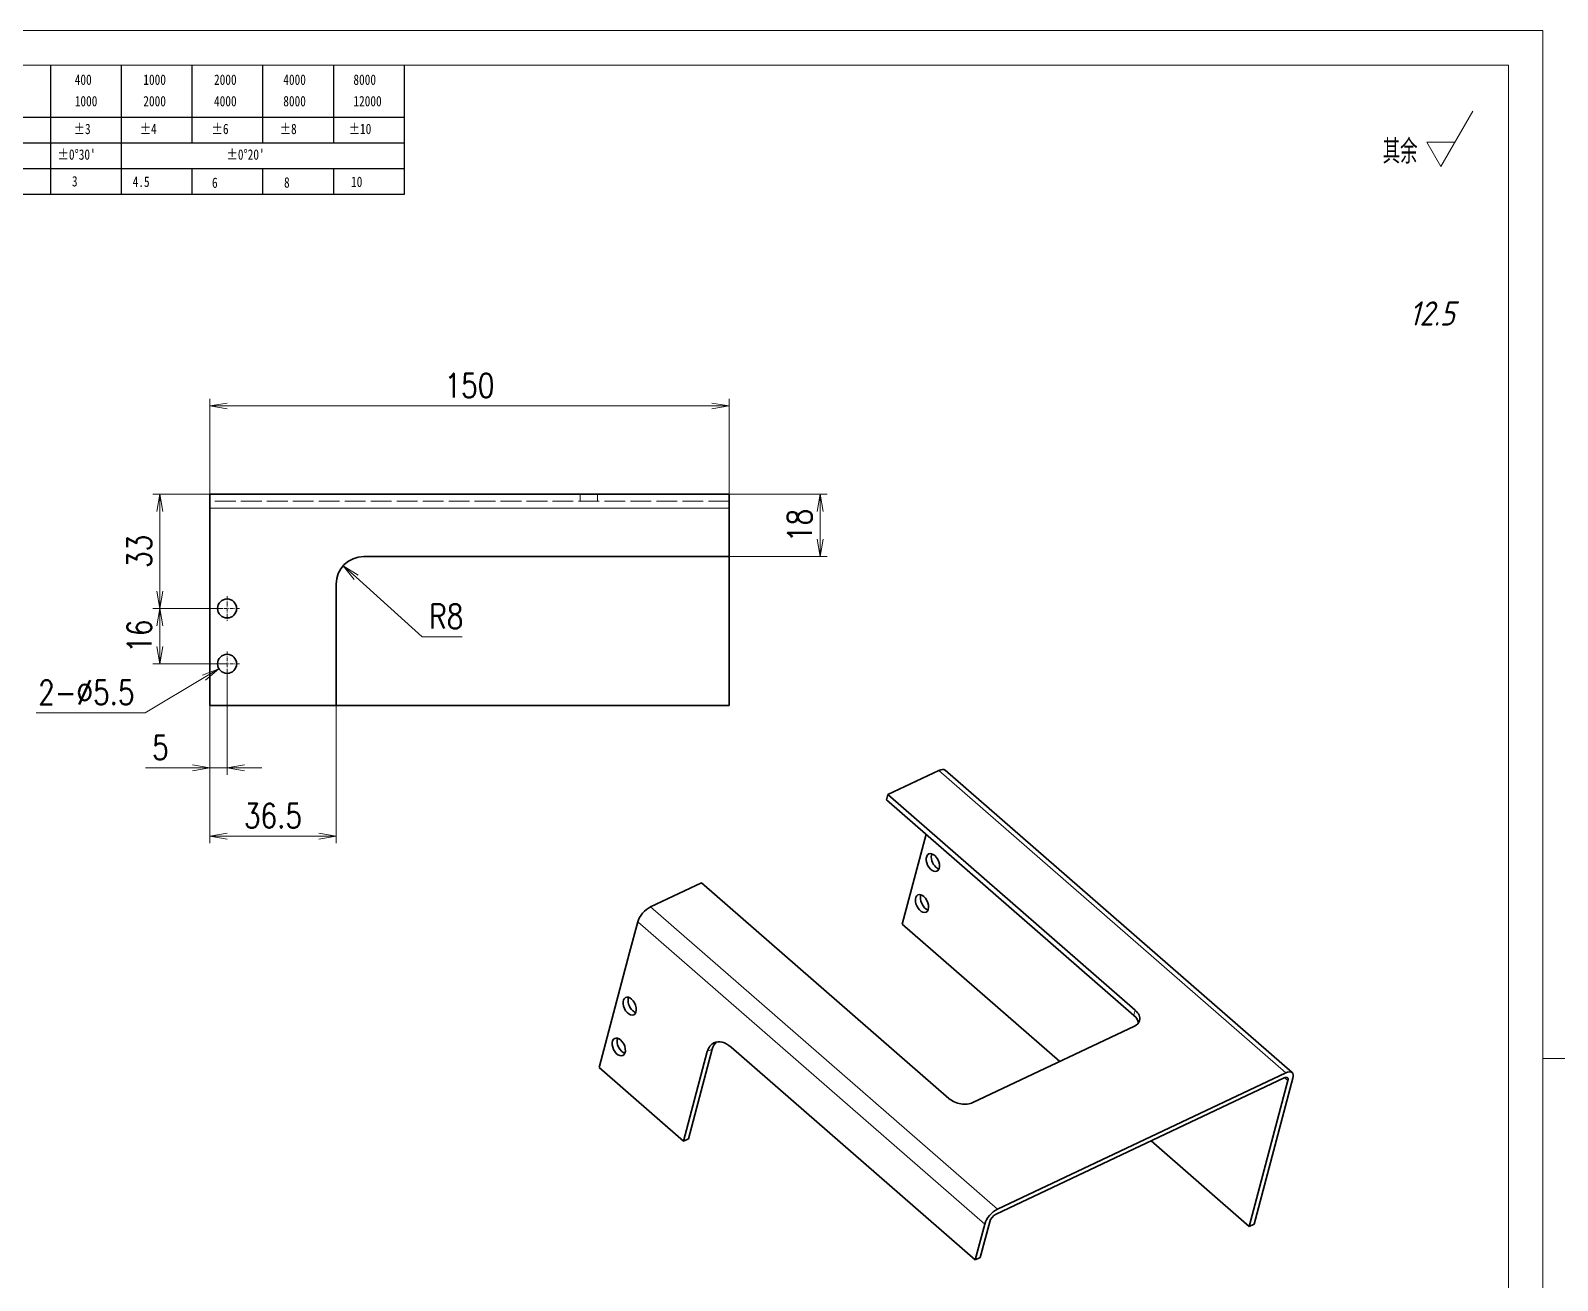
# Model space of a CAD drawing. Header units: millimetres. Extents: x -135448 to 104182, y -50696 to 70200.
# Drawn here: x -134374.9 to -133933.9, y 69429.4 to 69790.5 of the extents above; entities that cross this region are included whole.
import ezdxf
from ezdxf.enums import TextEntityAlignment as Align

# ---------------------------------------------------------------- set-up
doc = ezdxf.new("R2010")
doc.units = ezdxf.units.MM
doc.header["$LTSCALE"] = 0.5
for name, pattern in [('AM_ISO02W050x2', [3.75, 3, -0.75]), ('AM_ISO08W050x2', [9, 6, -0.75, 1.5, -0.75]), ('DASHDOT', [18.5, 12, -3, 0.5, -3]), ('DASHED', [15, 12, -3]), ('DOT2', [0.125, 0, -0.125])]:
    doc.linetypes.add(name, pattern=pattern)
for name, color, linetype, lineweight in [('中心线', 2, 'AM_ISO08W050x2', 18), ('图框', 7, 'Continuous', 18), ('标注线', 3, 'Continuous', 18), ('虚线', 1, 'AM_ISO02W050x2', 18)]:
    doc.layers.add(name, color=color, linetype=linetype, lineweight=lineweight)
doc.layers.add('图\\M+19E79\\M+195B6\\M+18E9A', color=7, linetype='Continuous')
doc.layers.add('打印', color=7, linetype='Continuous', lineweight=15, plot=False)
doc.layers.add('打印-禁用', color=7, linetype='Continuous', lineweight=15, plot=False)
doc.styles.add('DIM', font='romans.shx', dxfattribs={"width": 0.8, "bigfont": 'bigfont.shx'})
doc.styles.add('国标', font='simfang.ttf', dxfattribs={"width": 0.8})
doc.styles.add('机械长仿宋', font='gbenor.shx', dxfattribs={"height": 1, "bigfont": 'gbcbig.shx'})
doc.dimstyles.new('DEH  1-2$4', dxfattribs={"dimscale": 2, "dimtxt": 3.5, "dimasz": 2.5, "dimexe": 1, "dimexo": 0.625, "dimgap": 1.2, "dimtad": 3, "dimtoh": 1, "dimdsep": 46, "dimtxsty": 'DIM', "dimblk": 'OPEN', "dimcen": 0, "dimclrd": 8, "dimclre": 8, "dimclrt": 2, "dimazin": 2, "dimtfac": 0.5, "dimtmove": 0, "dimatfit": 3, "dimldrblk": 'OPEN', "dimfxl": 0, "dimtolj": 2, "dimlwd": 13, "dimlwe": 13, "dimarcsym": 0})
doc.dimstyles.new('DEH 1-2$0', dxfattribs={"dimscale": 2, "dimtxt": 3.5, "dimasz": 2.5, "dimexe": 1, "dimexo": 0.625, "dimgap": 1.2, "dimtad": 1, "dimdsep": 46, "dimtxsty": 'DIM', "dimblk": 'OPEN', "dimcen": 0, "dimclrd": 8, "dimclre": 8, "dimclrt": 2, "dimazin": 2, "dimtfac": 0.5, "dimtmove": 0, "dimatfit": 3, "dimldrblk": 'OPEN', "dimfxl": 0, "dimtolj": 2, "dimlwd": 13, "dimlwe": 13, "dimarcsym": 0})
doc.dimstyles.new('DEH 1-2$3', dxfattribs={"dimscale": 2, "dimtxt": 3.5, "dimasz": 2.5, "dimexe": 1, "dimexo": 0.625, "dimgap": 1.2, "dimtad": 1, "dimtoh": 1, "dimdsep": 46, "dimtxsty": 'DIM', "dimblk": 'OPEN', "dimcen": 0, "dimclrd": 8, "dimclre": 8, "dimclrt": 2, "dimazin": 2, "dimtfac": 0.5, "dimtofl": 0, "dimtmove": 0, "dimatfit": 3, "dimldrblk": 'OPEN', "dimfxl": 0, "dimtolj": 2, "dimlwd": 18, "dimlwe": 18, "dimarcsym": 0})

# ---------------------------------------------------------------- blocks, each defined once
blk = doc.blocks.new('GZDEH零件A3图框V01版')
at = {"layer": '图\\M+19E79\\M+195B6\\M+18E9A', "color": 9}
for p, q in [((3061.98, -1561.98), (3061.98, -1554.46)), ((3072.2, -1561.98), (3072.2, -1554.46)), ((3082.42, -1561.98), (3082.42, -1554.46)), ((3092.64, -1561.98), (3092.64, -1554.46)), ((3102.86, -1561.98), (3102.86, -1554.46)), ((3113.09, -1573.08), (3113.09, -1554.46)), ((2996.09, -1561.98), (3113.09, -1561.98)), ((3061.98, -1573.08), (3061.98, -1561.98)), ((3072.2, -1573.08), (3072.2, -1561.98)), ((3082.42, -1565.68), (3082.42, -1561.98)), ((3092.64, -1565.68), (3092.64, -1561.98)), ((3102.86, -1565.68), (3102.86, -1561.98)), ((2996.09, -1565.68), (3113.09, -1565.68)), ((2996.09, -1569.38), (3113.09, -1569.38)), ((3082.42, -1573.08), (3082.42, -1569.48)), ((3092.64, -1573.08), (3092.64, -1569.38)), ((3102.86, -1573.08), (3102.86, -1569.38)), ((2990.09, -1573.08), (3113.09, -1573.08))]:
    blk.add_line(p, q, dxfattribs=at)
at = {"layer": '图框', "linetype": 'Continuous'}
for p, q in [((3272.49, -1554.46), (2882.49, -1554.46)), ((3272.49, -1832.96), (3272.49, -1554.46))]:
    blk.add_line(p, q, dxfattribs=at)
at = {"layer": '打印-禁用', "linetype": 'Continuous'}
for p, q in [((3277.49, -1549.46), (2857.49, -1549.46)), ((3277.49, -1846.46), (3277.49, -1549.46))]:
    blk.add_line(p, q, dxfattribs=at)
at = {"layer": '图\\M+19E79\\M+195B6\\M+18E9A', "color": 9, "style": '国标', "width": 0.8}
for s, p in [('400', (3065.46, -1557.31)), ('1000', (3075.36, -1557.31)), ('2000', (3085.57, -1557.31)), ('4000', (3095.57, -1557.31)), ('8000', (3105.7, -1557.31)), ('1000', (3065.46, -1560.41)), ('2000', (3075.36, -1560.41)), ('4000', (3085.57, -1560.41)), ('8000', (3095.57, -1560.41)), ('12000', (3105.7, -1560.41)), ('±3', (3065.3, -1564.42)), ('±4', (3074.85, -1564.42)), ('±6', (3085.22, -1564.42)), ('±8', (3095.06, -1564.42)), ('±10', (3105.02, -1564.42)), ("±0%%D30'", (3062.98, -1568.12)), ("±0%%D20'", (3087.38, -1568.12)), ('3', (3065.05, -1571.98)), ('4.5', (3073.82, -1572.05)), ('6', (3085.28, -1572.19)), ('8', (3095.68, -1572.15)), ('10', (3105.36, -1572.06))]:
    blk.add_text(s, height=1.5, dxfattribs=at).set_placement(p)
blk = doc.blocks.new('DEH A3')
at = {"layer": '图框'}
blk.add_blockref('GZDEH零件A3图框V01版', (-2857.49, 1846.46), dxfattribs=at)
blk = doc.blocks.new('FINISHER_TR')
at = {"layer": '标注线'}
for p, q in [((0, 0), (4.62, 8)), ((-2.02, 3.5), (0, 0)), ((2.02, 3.5), (-2.02, 3.5))]:
    blk.add_line(p, q, dxfattribs=at)
at = {"layer": '标注线', "color": 2, "style": '机械长仿宋', "oblique": 15}
blk.add_attdef('0.0', text='', height=3.5, dxfattribs=at).set_placement((2.03, -24.04), align=Align.BOTTOM_RIGHT)
blk = doc.blocks.new('其余12.5')
at = {"layer": '标注线'}
blk.add_blockref('FINISHER_TR', (0, 0), dxfattribs=at).add_auto_attribs({'0.0': '12.5'})
at = {"layer": '标注线', "color": 7, "linetype": 'DOT2', "style": '机械长仿宋'}
blk.add_text('其余', height=3.5, dxfattribs=at).set_placement((-8.38, 0.4))
blk = doc.blocks.new('_Open')
at = {"color": 0, "linetype": 'ByBlock', "lineweight": -2}
for p, q in [((-1, 0.167), (0, 0)), ((-1, -0.167), (0, 0)), ((0, 0), (-1, 0))]:
    blk.add_line(p, q, dxfattribs=at)
blk = doc.blocks.new('*D156')
at = {"layer": 'Defpoints', "color": 0, "transparency": 16777216}
for p in [(-134173.12, 69682.1), (-134173.12, 69646.16), (-134323.12, 69640.58)]:
    blk.add_point(p, dxfattribs=at)
at = {"layer": '标注线', "color": 8, "lineweight": 13, "transparency": 16777216}
for p, q in [((-134323.12, 69641.83), (-134323.12, 69684.1)), ((-134318.12, 69682.1), (-134178.12, 69682.1)), ((-134173.12, 69647.41), (-134173.12, 69684.1))]:
    blk.add_line(p, q, dxfattribs=at)
at = {"layer": '标注线', "color": 8, "lineweight": 13, "transparency": 16777216, "xscale": 5, "yscale": 5, "zscale": 5, "rotation": 180}
blk.add_blockref('_Open', (-134323.12, 69682.1), dxfattribs=at)
at = {"layer": '标注线', "color": 8, "lineweight": 13, "transparency": 16777216, "xscale": 5, "yscale": 5, "zscale": 5}
blk.add_blockref('_Open', (-134173.12, 69682.1), dxfattribs=at)
at = {"layer": '标注线', "color": 2, "transparency": 16777216, "insert": (-134248.12, 69688), "char_height": 7, "attachment_point": 5, "style": 'DIM'}
blk.add_mtext('\\A2;150', dxfattribs=at)
blk = doc.blocks.new('*D157')
at = {"layer": 'Defpoints', "color": 0, "transparency": 16777216}
for p in [(-134286.62, 69616.12), (-134323.12, 69599.62), (-134323.12, 69557.79)]:
    blk.add_point(p, dxfattribs=at)
at = {"layer": '标注线', "color": 8, "lineweight": 13, "transparency": 16777216}
for p, q in [((-134286.62, 69614.87), (-134286.62, 69555.79)), ((-134323.12, 69598.37), (-134323.12, 69555.79)), ((-134291.62, 69557.79), (-134318.12, 69557.79))]:
    blk.add_line(p, q, dxfattribs=at)
at = {"layer": '标注线', "color": 8, "lineweight": 13, "transparency": 16777216, "xscale": 5, "yscale": 5, "zscale": 5, "rotation": 180}
blk.add_blockref('_Open', (-134323.12, 69557.79), dxfattribs=at)
at = {"layer": '标注线', "color": 8, "lineweight": 13, "transparency": 16777216, "xscale": 5, "yscale": 5, "zscale": 5}
blk.add_blockref('_Open', (-134286.62, 69557.79), dxfattribs=at)
at = {"layer": '标注线', "color": 2, "transparency": 16777216, "insert": (-134304.87, 69563.69), "char_height": 7, "attachment_point": 5, "style": 'DIM'}
blk.add_mtext('\\A2;36.5', dxfattribs=at)
blk = doc.blocks.new('*D158')
at = {"layer": 'Defpoints', "color": 0, "transparency": 16777216}
for p in [(-134197.53, 69656.58), (-134146.83, 69656.58), (-134243.81, 69638.58)]:
    blk.add_point(p, dxfattribs=at)
at = {"layer": '标注线', "color": 8, "lineweight": 13, "transparency": 16777216}
for p, q in [((-134196.28, 69656.58), (-134144.83, 69656.58)), ((-134146.83, 69643.58), (-134146.83, 69651.58)), ((-134242.56, 69638.58), (-134144.83, 69638.58))]:
    blk.add_line(p, q, dxfattribs=at)
at = {"layer": '标注线', "color": 8, "lineweight": 13, "transparency": 16777216, "xscale": 5, "yscale": 5, "zscale": 5}
for p, rotation in [((-134146.83, 69656.58), 90), ((-134146.83, 69638.58), 270)]:
    blk.add_blockref('_Open', p, dxfattribs=dict(at, rotation=rotation))
at = {"layer": '标注线', "color": 2, "transparency": 16777216, "insert": (-134152.73, 69647.58), "char_height": 7, "attachment_point": 5, "rotation": 90, "style": 'DIM'}
blk.add_mtext('\\A2;18', dxfattribs=at)
blk = doc.blocks.new('*D159')
at = {"layer": 'Defpoints', "color": 0, "transparency": 16777216}
for p in [(-134337.55, 69656.58), (-134318.12, 69656.58), (-134318.12, 69623.58)]:
    blk.add_point(p, dxfattribs=at)
at = {"layer": '标注线', "color": 8, "lineweight": 13, "transparency": 16777216}
for p, q in [((-134319.37, 69656.58), (-134339.55, 69656.58)), ((-134337.55, 69628.58), (-134337.55, 69651.58)), ((-134319.37, 69623.58), (-134339.55, 69623.58))]:
    blk.add_line(p, q, dxfattribs=at)
at = {"layer": '标注线', "color": 8, "lineweight": 13, "transparency": 16777216, "xscale": 5, "yscale": 5, "zscale": 5}
for p, rotation in [((-134337.55, 69656.58), 90), ((-134337.55, 69623.58), 270)]:
    blk.add_blockref('_Open', p, dxfattribs=dict(at, rotation=rotation))
at = {"layer": '标注线', "color": 2, "transparency": 16777216, "insert": (-134343.45, 69640.08), "char_height": 7, "attachment_point": 5, "rotation": 90, "style": 'DIM'}
blk.add_mtext('\\A2;33', dxfattribs=at)
blk = doc.blocks.new('*D160')
at = {"layer": 'Defpoints', "color": 0, "transparency": 16777216}
for p in [(-134333.9, 69623.58), (-134337.55, 69607.58), (-134316.84, 69607.58)]:
    blk.add_point(p, dxfattribs=at)
at = {"layer": '标注线', "color": 8, "lineweight": 13, "transparency": 16777216}
for p, q in [((-134335.15, 69623.58), (-134339.55, 69623.58)), ((-134337.55, 69618.58), (-134337.55, 69612.58)), ((-134318.09, 69607.58), (-134339.55, 69607.58))]:
    blk.add_line(p, q, dxfattribs=at)
at = {"layer": '标注线', "color": 8, "lineweight": 13, "transparency": 16777216, "xscale": 5, "yscale": 5, "zscale": 5}
for p, rotation in [((-134337.55, 69623.58), 90), ((-134337.55, 69607.58), 270)]:
    blk.add_blockref('_Open', p, dxfattribs=dict(at, rotation=rotation))
at = {"layer": '标注线', "color": 2, "transparency": 16777216, "insert": (-134343.45, 69615.58), "char_height": 7, "attachment_point": 5, "rotation": 90, "style": 'DIM'}
blk.add_mtext('\\A2;16', dxfattribs=at)
blk = doc.blocks.new('*D161')
at = {"layer": 'Defpoints', "color": 0, "transparency": 16777216}
for p in [(-134318.12, 69606.14), (-134323.12, 69590.81), (-134323.12, 69577.52)]:
    blk.add_point(p, dxfattribs=at)
at = {"layer": '标注线', "color": 8, "lineweight": 13, "transparency": 16777216}
for p, q in [((-134318.12, 69604.89), (-134318.12, 69575.52)), ((-134323.12, 69589.56), (-134323.12, 69575.52)), ((-134328.12, 69577.52), (-134341.66, 69577.52)), ((-134318.12, 69577.52), (-134323.12, 69577.52)), ((-134313.12, 69577.52), (-134308.12, 69577.52))]:
    blk.add_line(p, q, dxfattribs=at)
at = {"layer": '标注线', "color": 8, "lineweight": 13, "transparency": 16777216, "xscale": 5, "yscale": 5, "zscale": 5}
blk.add_blockref('_Open', (-134323.12, 69577.52), dxfattribs=at)
at = {"layer": '标注线', "color": 8, "lineweight": 13, "transparency": 16777216, "xscale": 5, "yscale": 5, "zscale": 5, "rotation": 180}
blk.add_blockref('_Open', (-134318.12, 69577.52), dxfattribs=at)
at = {"layer": '标注线', "color": 2, "transparency": 16777216, "insert": (-134337.39, 69583.42), "char_height": 7, "attachment_point": 5, "style": 'DIM'}
blk.add_mtext('\\A2;5', dxfattribs=at)
blk = doc.blocks.new('*D162')
at = {"layer": 'Defpoints', "color": 0, "transparency": 16777216}
for p in [(-134320.48, 69606.17), (-134315.76, 69608.99)]:
    blk.add_point(p, dxfattribs=at)
at = {"layer": '标注线', "color": 8, "lineweight": 18, "transparency": 16777216}
for p, q in [((-134341.83, 69593.42), (-134324.78, 69603.61)), ((-134373.3, 69593.42), (-134341.83, 69593.42))]:
    blk.add_line(p, q, dxfattribs=at)
at = {"layer": '标注线', "color": 8, "lineweight": 18, "transparency": 16777216, "xscale": 5, "yscale": 5, "zscale": 5, "rotation": 30.8575745836815}
blk.add_blockref('_Open', (-134320.48, 69606.17), dxfattribs=at)
at = {"layer": '标注线', "color": 2, "transparency": 16777216, "insert": (-134358.76, 69599.32), "char_height": 7, "attachment_point": 5, "style": 'DIM'}
blk.add_mtext('\\A2;2-%%c5.5', dxfattribs=at)
blk = doc.blocks.new('*D168')
at = {"layer": 'Defpoints', "color": 0, "transparency": 16777216}
for p in [(-134284.57, 69635.93), (-134278.62, 69630.58)]:
    blk.add_point(p, dxfattribs=at)
at = {"layer": '标注线', "color": 8, "lineweight": 13, "transparency": 16777216}
for p, q in [((-134261.74, 69615.4), (-134280.85, 69632.59)), ((-134250.27, 69615.4), (-134261.74, 69615.4))]:
    blk.add_line(p, q, dxfattribs=at)
at = {"layer": '标注线', "color": 8, "lineweight": 13, "transparency": 16777216, "xscale": 5, "yscale": 5, "zscale": 5, "rotation": 138.0368779465715}
blk.add_blockref('_Open', (-134284.57, 69635.93), dxfattribs=at)
at = {"layer": '标注线', "color": 2, "transparency": 16777216, "insert": (-134254.8, 69621.3), "char_height": 7, "attachment_point": 5, "style": 'DIM'}
blk.add_mtext('\\A2;R8', dxfattribs=at)
blk = doc.blocks.new('GZDEH零件A4图框V01版')
at = {"layer": '打印-禁用', "linetype": 'Continuous'}
for p, q in [((0, 297), (0, 0)), ((210, 297), (0, 297))]:
    blk.add_line(p, q, dxfattribs=at)
blk = doc.blocks.new('DEH A4')
at = {"layer": '图框'}
blk.add_blockref('GZDEH零件A4图框V01版', (0, 0), dxfattribs=at)

msp = doc.modelspace()

# ---------------------------------------------------------------- linework, layer by layer
at = {"color": 7, "lineweight": 35}
for p, q in [((-134173.122, 69656.583), (-134323.122, 69656.583)), ((-134323.122, 69595.583), (-134323.122, 69640.583)), ((-134173.122, 69638.583), (-134278.622, 69638.583)), ((-134173.122, 69595.583), (-134173.122, 69638.583)), ((-134286.622, 69630.583), (-134286.622, 69595.583)), ((-134323.122, 69595.583), (-134286.622, 69595.583)), ((-134173.122, 69595.583), (-134286.622, 69595.583)), ((-134010.532, 69489.497), (-134110.725, 69576.825)), ((-134056.206, 69506.028), (-134127.677, 69568.322)), ((-134055.814, 69507.505), (-134127.284, 69569.799)), ((-134123.104, 69532.386), (-134116.211, 69558.329)), ((-134181.124, 69544.317), (-134109.653, 69482.023)), ((-134077.583, 69492.71), (-134123.104, 69532.386)), ((-134210.683, 69490.934), (-134201.852, 69524.174)), ((-134056.063, 69502.896), (-134102.724, 69480.811)), ((-134179.434, 69495.537), (-134186.303, 69469.684)), ((-134184.867, 69470.364), (-134177.998, 69496.217)), ((-134102.052, 69435.369), (-134172.52, 69496.789)), ((-134210.683, 69490.934), (-134186.303, 69469.684)), ((-134096.04, 69448.546), (-134012.768, 69487.959)), ((-134095.648, 69450.023), (-134012.376, 69489.437)), ((-134022.912, 69445.058), (-134011.725, 69487.161)), ((-134021.476, 69445.737), (-134010.289, 69487.841)), ((-134022.912, 69445.058), (-134051.241, 69469.75))]:
    msp.add_line(p, q, dxfattribs=at)
at = {"color": 7, "lineweight": 35, "ltscale": 0.1}
for p, q in [((-134323.122, 69656.583), (-134323.122, 69652.583)), ((-134173.122, 69652.583), (-134173.122, 69656.583))]:
    msp.add_line(p, q, dxfattribs=at)
at = {"color": 7, "lineweight": 13}
for p, q in [((-134173.122, 69652.583), (-134323.122, 69652.583)), ((-134012.376, 69489.437), (-134112.568, 69576.765)), ((-134095.648, 69450.023), (-134195.84, 69537.351)), ((-134099.304, 69445.71), (-134199.497, 69533.038))]:
    msp.add_line(p, q, dxfattribs=at)
at = {"color": 7, "lineweight": 35, "ltscale": 0.3}
msp.add_line((-134323.122, 69640.583), (-134323.122, 69652.583), dxfattribs=at)
at = {"color": 7, "lineweight": 35, "ltscale": 0.35}
msp.add_line((-134173.122, 69652.583), (-134173.122, 69638.583), dxfattribs=at)
at = {"color": 7, "lineweight": 35, "ltscale": 0.407032}
for p, q in [((-134127.284, 69569.799), (-134112.568, 69576.765)), ((-134195.84, 69537.351), (-134181.124, 69544.317))]:
    msp.add_line(p, q, dxfattribs=at)
at = {"color": 7, "lineweight": 35, "ltscale": 0.038214}
msp.add_line((-134127.284, 69569.799), (-134127.677, 69568.322), dxfattribs=at)
at = {"color": 7, "lineweight": 35, "ltscale": 0.229286}
msp.add_line((-134201.852, 69524.174), (-134199.497, 69533.038), dxfattribs=at)
at = {"color": 7, "lineweight": 13, "ltscale": 0.038214}
msp.add_line((-134055.814, 69507.505), (-134056.206, 69506.028), dxfattribs=at)
at = {"color": 7, "lineweight": 13, "ltscale": 0.03971}
msp.add_line((-134177.998, 69496.217), (-134179.434, 69495.537), dxfattribs=at)
at = {"color": 7, "lineweight": 13, "ltscale": 0.031791}
msp.add_line((-134012.684, 69487.997), (-134011.725, 69487.161), dxfattribs=at)
at = {"color": 7, "lineweight": 35, "ltscale": 0.03971}
for p, q in [((-134184.867, 69470.364), (-134186.303, 69469.684)), ((-134022.912, 69445.058), (-134021.476, 69445.737)), ((-134100.616, 69436.048), (-134102.052, 69435.369))]:
    msp.add_line(p, q, dxfattribs=at)
at = {"color": 7, "lineweight": 35, "ltscale": 0.2675}
for p, q in [((-134099.304, 69445.71), (-134102.052, 69435.369)), ((-134097.868, 69446.389), (-134100.616, 69436.048))]:
    msp.add_line(p, q, dxfattribs=at)
at = {"color": 7, "lineweight": 35}
for centre in [(-134318.122, 69623.583), (-134318.122, 69607.583)]:
    msp.add_circle(centre, 2.75, dxfattribs=at)
msp.add_arc((-134278.622, 69630.583), 8, 90, 180, dxfattribs=at)
for centre, major_axis, ratio, start_param, end_param in [((-134113.353, 69573.81), (2.628, 3.015), 0.4635722, 0, 0.8151154), ((-134114.269, 69550.157), (1.176, -2.486), 0.6076455, 3.1414741, 6.2830668), ((-134114.269, 69550.157), (1.176, -2.486), 0.6076455, 2.1940633, 3.1414741), ((-134112.834, 69550.837), (1.176, -2.486), 0.6076455, 3.6368772, 5.3356559), ((-134114.269, 69550.157), (1.176, -2.486), 0.6076455, 6.2830668, 8.4772486), ((-134112.834, 69550.837), (1.176, -2.486), 0.6076455, 5.3356559, 5.7879011), ((-134117.409, 69538.339), (1.176, -2.486), 0.6076455, 3.1414741, 6.2830668), ((-134117.409, 69538.339), (1.176, -2.486), 0.6076455, 2.1940633, 3.1414741), ((-134115.974, 69539.018), (1.176, -2.486), 0.6076455, 3.6368772, 5.7879011), ((-134117.409, 69538.339), (1.176, -2.486), 0.6076455, 6.2830668, 8.4772486), ((-134196.625, 69534.397), (2.628, 3.015), 0.4635722, 0.8151154, 2.3859117), ((-134201.848, 69508.706), (1.176, -2.486), 0.6076455, 3.1414741, 6.2830668), ((-134201.848, 69508.706), (1.176, -2.486), 0.6076455, 2.1940633, 3.1414741), ((-134200.413, 69509.385), (1.176, -2.486), 0.6076455, 3.6368772, 5.3356559), ((-134201.848, 69508.706), (1.176, -2.486), 0.6076455, 6.2830668, 8.4772486), ((-134200.413, 69509.385), (1.176, -2.486), 0.6076455, 5.3356559, 5.7879011), ((-134059.796, 69504.329), (-4.832, 1.284), 0.644878, 3.3809031, 4.0606834), ((-134059.403, 69505.806), (4.832, -1.284), 0.644878, 5.6314798, 6.2832846), ((-134059.403, 69505.806), (4.832, -1.284), 0.644878, 0.0000993, 0.9190908), ((-134204.988, 69496.887), (1.176, -2.486), 0.6076455, 2.1940633, 3.1414741), ((-134204.988, 69496.887), (1.176, -2.486), 0.6076455, 3.1414741, 6.2830668), ((-134203.553, 69497.567), (1.176, -2.486), 0.6076455, 3.6368772, 5.7879011), ((-134204.988, 69496.887), (1.176, -2.486), 0.6076455, 6.2830668, 8.4772486), ((-134174.09, 69490.88), (-3.422, 7.231), 0.6076455, 6.2830668, 6.9064523), ((-134172.655, 69491.56), (3.422, -7.231), 0.6076455, 3.3057077, 3.7648596), ((-134174.09, 69490.88), (-3.422, 7.231), 0.6076455, 5.3356559, 6.2830668), ((-134013.161, 69486.482), (-1.314, -1.508), 0.4635722, 3.1415927, 3.9567081), ((-134013.161, 69486.482), (-2.628, -3.015), 0.4635722, 3.1415927, 3.9567081), ((-134013.161, 69486.482), (-1.314, -1.508), 0.4635722, 2.3859117, 3.1415927), ((-134013.161, 69486.482), (-2.628, -3.015), 0.4635722, 2.3859117, 3.1415927), ((-134106.064, 69483.722), (4.832, -1.284), 0.644878, 4.0606834, 5.6314798), ((-134096.433, 69447.069), (-2.628, -3.015), 0.4635722, 3.9567081, 5.5275044), ((-134096.433, 69447.069), (-1.314, -1.508), 0.4635722, 3.9567081, 5.5275044)]:
    msp.add_ellipse(centre, major_axis=major_axis, ratio=ratio, start_param=start_param, end_param=end_param, dxfattribs=at)
at = {"layer": '中心线', "linetype": 'DASHDOT', "lineweight": 13, "ltscale": 0.17875}
for p, q in [((-134314.547, 69623.583), (-134321.697, 69623.583)), ((-134314.547, 69607.583), (-134321.697, 69607.583))]:
    msp.add_line(p, q, dxfattribs=at)
at = {"layer": '中心线', "linetype": 'DASHDOT', "lineweight": 13, "ltscale": 0.178751}
for p, q in [((-134318.122, 69627.158), (-134318.122, 69620.008)), ((-134318.122, 69611.158), (-134318.122, 69604.008))]:
    msp.add_line(p, q, dxfattribs=at)
at = {"layer": '打印'}
msp.add_lwpolyline([(-134778.058, 69790.548), (-133938.058, 69790.548), (-133938.058, 69196.548), (-134778.058, 69196.548)], close=True, dxfattribs=at)
at = {"layer": '虚线', "linetype": 'DASHED', "lineweight": 13}
for p, q in [((-134173.122, 69654.583), (-134323.122, 69654.583)), ((-134323.122, 69652.583), (-134173.122, 69652.583)), ((-134173.122, 69652.583), (-134323.122, 69652.583)), ((-134173.122, 69652.583), (-134323.122, 69652.583))]:
    msp.add_line(p, q, dxfattribs=at)
at = {"layer": '虚线', "linetype": 'DASHED', "lineweight": 13, "ltscale": 0.05}
for p, q in [((-134216.122, 69656.583), (-134216.122, 69654.583)), ((-134216.122, 69656.583), (-134216.122, 69654.583)), ((-134211.122, 69656.583), (-134211.122, 69654.583))]:
    msp.add_line(p, q, dxfattribs=at)

# ---------------------------------------------------------------- block references
at = {"layer": '图框', "xscale": 2, "yscale": 2, "zscale": 2}
msp.add_blockref('DEH A3', (-134778.058, 69196.548), dxfattribs=at)
at = {"layer": '图框'}
msp.add_blockref('DEH A4', (-133938.058, 69196.548), dxfattribs=at)
at = {"layer": '标注线', "xscale": 2, "yscale": 2, "zscale": 2}
msp.add_blockref('其余12.5', (-133967.597, 69751.289), dxfattribs=at)

# ---------------------------------------------------------------- dimensions: what is measured, and where the dimension line sits
at = {"layer": '标注线'}
for base, p1, p2, picture, middle in [((-134173.122, 69682.102), (-134323.122, 69640.583), (-134173.122, 69646.164), '*D156', (-134248.122, 69688.002)), ((-134323.122, 69557.792), (-134286.622, 69616.118), (-134323.122, 69599.621), '*D157', (-134304.872, 69563.692)), ((-134323.122, 69577.524), (-134318.122, 69606.137), (-134323.122, 69590.808), '*D161', (-134337.389, 69583.424))]:
    dim = msp.add_linear_dim(base=base, p1=p1, p2=p2, dimstyle='DEH 1-2$0', dxfattribs=at)
    dim.commit()
    dim.dimension.update_dxf_attribs({"geometry": picture, "text_midpoint": middle})
for base, p1, p2, picture, middle in [((-134337.55, 69656.583), (-134318.122, 69623.583), (-134318.122, 69656.583), '*D159', (-134343.45, 69640.083)), ((-134146.831, 69656.583), (-134243.814, 69638.583), (-134197.534, 69656.583), '*D158', (-134152.731, 69647.583)), ((-134337.55, 69607.583), (-134333.9, 69623.583), (-134316.836, 69607.583), '*D160', (-134343.45, 69615.583))]:
    dim = msp.add_linear_dim(base=base, p1=p1, p2=p2, angle=90, dimstyle='DEH 1-2$0', dxfattribs=at)
    dim.commit()
    dim.dimension.update_dxf_attribs({"geometry": picture, "text_midpoint": middle})
dim = msp.add_radius_dim(center=(-134278.622, 69630.583), mpoint=(-134284.571, 69635.933), dimstyle='DEH  1-2$4', override={"dimtmove": 1}, dxfattribs=at)
dim.commit()
dim.dimension.update_dxf_attribs({"geometry": '*D168', "text_midpoint": (-134261.738, 69615.4), "dimtype": 164})
dim = msp.add_diameter_dim_2p(p1=(-134315.762, 69608.994), p2=(-134320.483, 69606.173), dimstyle='DEH 1-2$3', override={"dimpost": '2-%%c<>'}, dxfattribs=at)
dim.commit()
dim.dimension.update_dxf_attribs({"geometry": '*D162', "text_midpoint": (-134358.764, 69593.418), "dimtype": 163})

doc.saveas('drawing.dxf')
